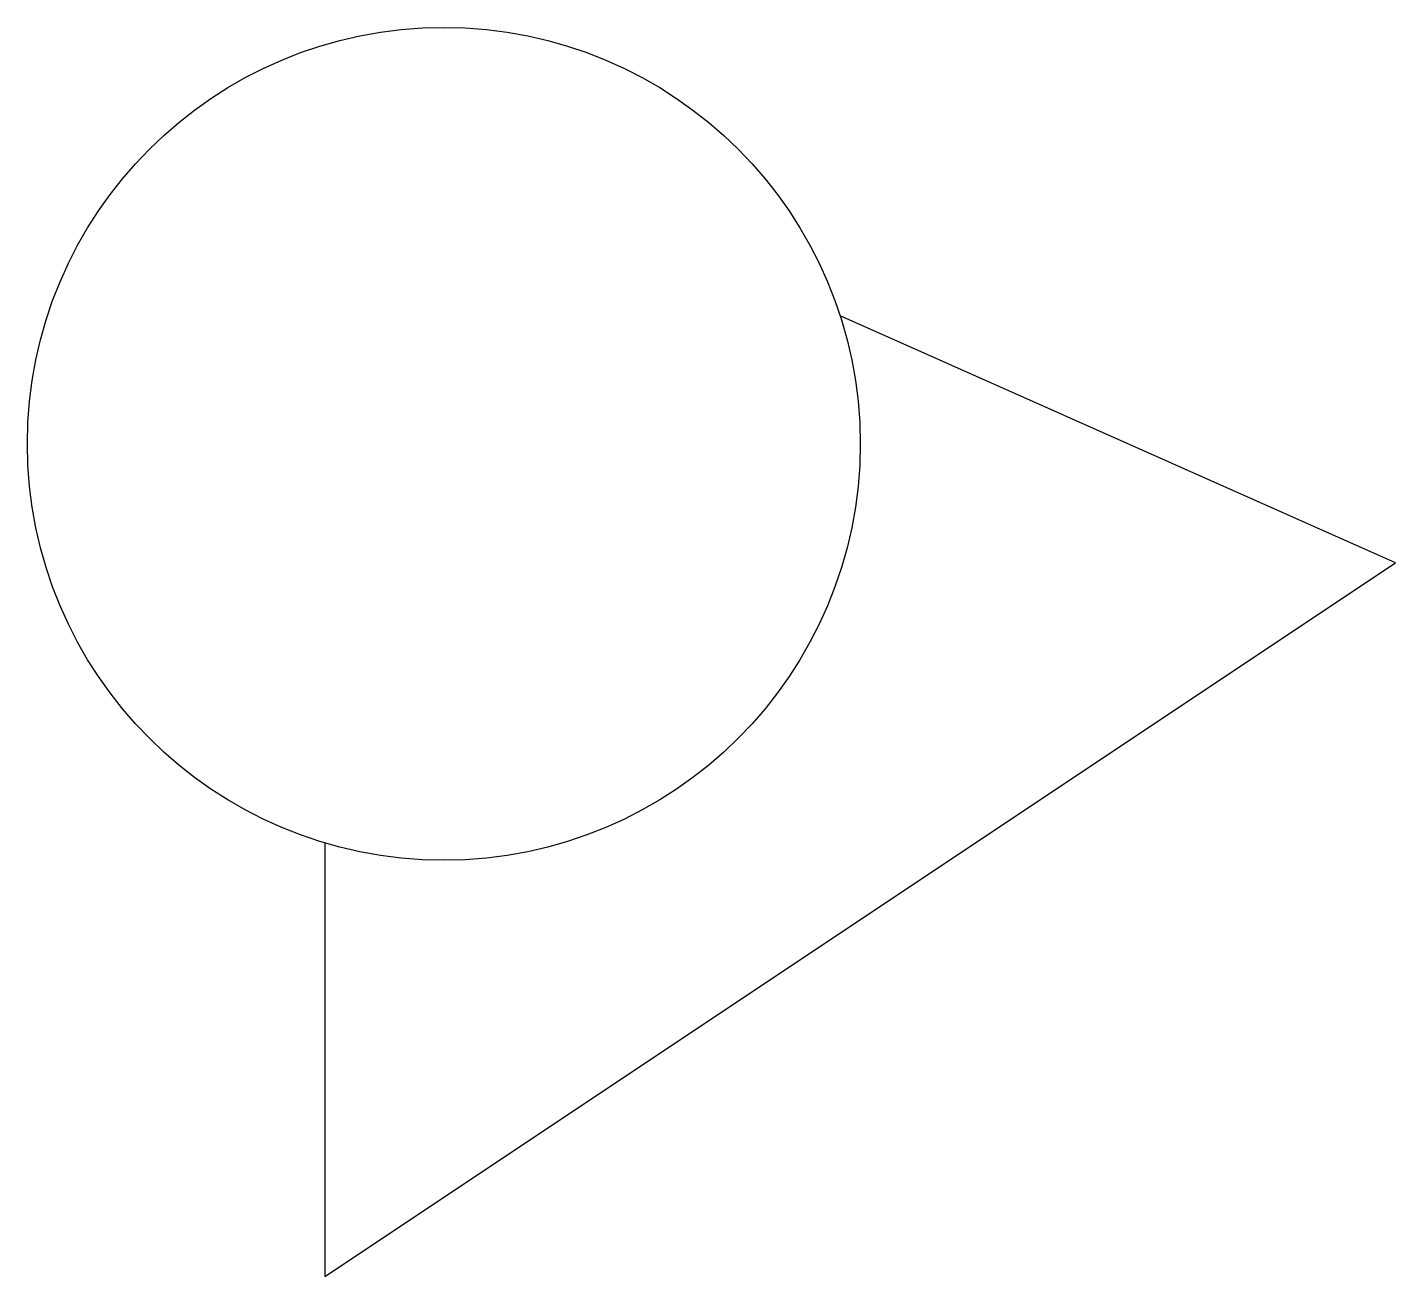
# Model space of a CAD drawing. Header units: millimetres. Extents: x 5 to 28, y 0 to 21.
import ezdxf

# ---------------------------------------------------------------- set-up
doc = ezdxf.new("R2010")
doc.units = ezdxf.units.MM
doc.layers.get('0').update_dxf_attribs({"lineweight": 25})

msp = doc.modelspace()

# ---------------------------------------------------------------- linework, layer by layer
at = {"flags": 128}
msp.add_lwpolyline([(10, 7.292), (10, 0), (28, 12), (18.662, 16.15)], dxfattribs=at)
msp.add_circle((12, 14), 7)

doc.saveas('drawing.dxf')
